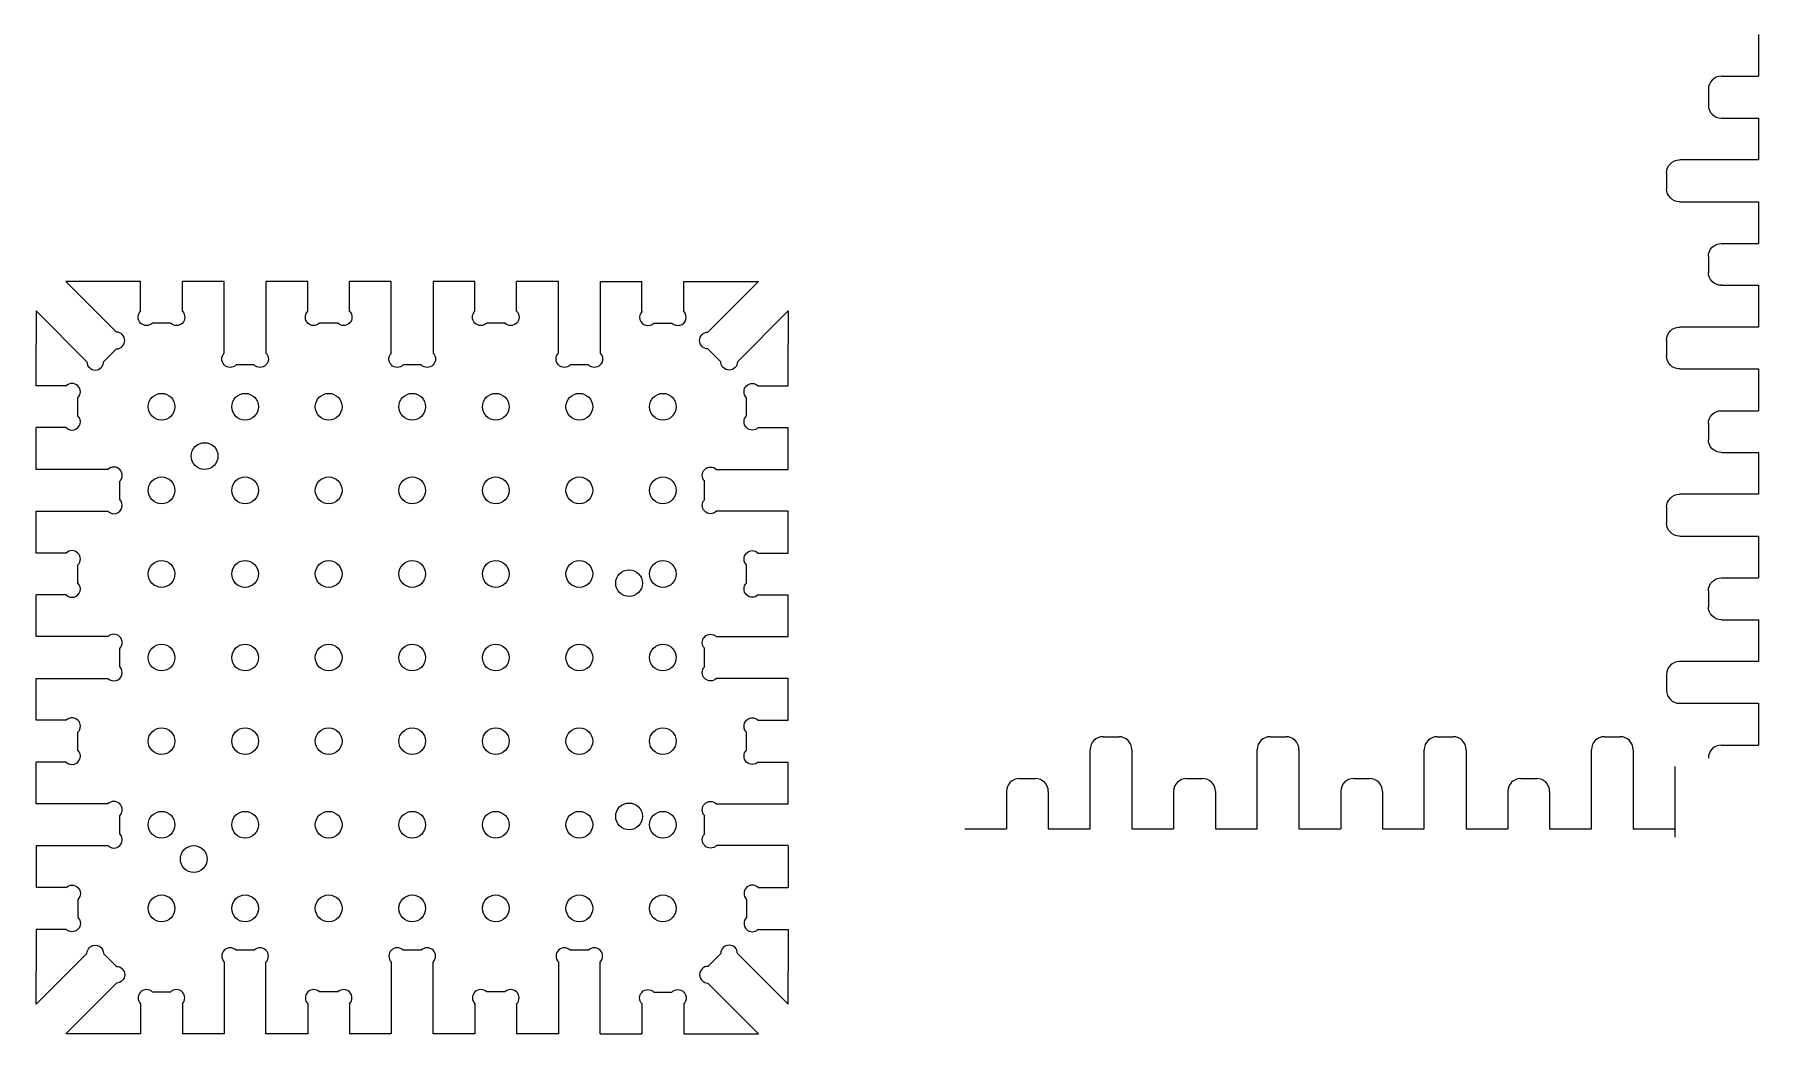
# Model space of a CAD drawing. Header units: millimetres. Extents: x 14 to 220, y 5 to 125.
import ezdxf

# ---------------------------------------------------------------- set-up
doc = ezdxf.new("R2010")
doc.units = ezdxf.units.MM
doc.layers.add('frezer', color=1, linetype='Continuous', lineweight=0, true_color=0xff0000)

# ---------------------------------------------------------------- blocks, each defined once
blk = doc.blocks.new('Connector_canyonl')
at = {"layer": 'frezer'}
for p, q in [((4, 2.5), (-4.59, 2.5)), ((-6, 1.09), (-6, -1.09)), ((-4.59, -2.5), (4, -2.5))]:
    blk.add_line(p, q, dxfattribs=at)
for centre, start, end in [((-5.29, 1.79), 45, 225), ((-5.29, -1.79), 135, 315)]:
    blk.add_arc(centre, 1, start, end, dxfattribs=at)
blk = doc.blocks.new('frez5mm')
at = {"layer": 'frezer'}
for p, q in [((1.09, 5), (-1.09, 5)), ((-2.5, 3.59), (-2.5, 0)), ((2.5, 3.6), (2.5, 0)), ((2.5, 3.59), (2.5, 3.6)), ((-2.5, 0), (-7.5, 0)), ((7.5, 0), (2.5, 0))]:
    blk.add_line(p, q, dxfattribs=at)
for centre, start, end in [((-1.79, 4.29), 45, 225), ((1.79, 4.29), 315, 135)]:
    blk.add_arc(centre, 1, start, end, dxfattribs=at)
blk = doc.blocks.new('frez_angle')
at = {"layer": 'frezer'}
for p, q in [((-4.6, 2.9), (-4.6, -1.06)), ((-1.06, -4.6), (2.9, -4.6))]:
    blk.add_line(p, q, dxfattribs=at)
at = {"layer": 'frezer', "yscale": -1, "rotation": 90.00000000000001}
blk.add_blockref('frez5mm', (-4.6, 10.4), dxfattribs=at)
at = {"layer": 'frezer', "rotation": 225}
blk.add_blockref('Connector_canyonl', (0, 0), dxfattribs=at)
at = {"layer": 'frezer'}
blk.add_blockref('frez5mm', (10.4, -4.6), dxfattribs=at)
blk = doc.blocks.new('roundedConnect')
at = {"layer": 'frezer'}
for p, q in [((1.55, 11), (3.45, 11)), ((0, 0), (0, 9.45)), ((5, 9.45), (5, 0)), ((10, 4.45), (10, 0)), ((11.55, 6), (13.45, 6)), ((15, 4.45), (15, 0)), ((5, 0), (10, 0)), ((15, 0), (20, 0))]:
    blk.add_line(p, q, dxfattribs=at)
for centre, start, end in [((1.55, 9.45), 90, 180), ((3.45, 9.45), 0, 90), ((11.55, 4.45), 90, 180), ((13.45, 4.45), 0, 90)]:
    blk.add_arc(centre, 1.55, start, end, dxfattribs=at)

msp = doc.modelspace()

# ---------------------------------------------------------------- linework, layer by layer
at = {"layer": 'frezer'}
for p, q in [((220, 125), (220, 120)), ((215.55, 120), (220, 120)), ((214, 118.45), (214, 116.55)), ((215.55, 115), (220, 115)), ((220, 115), (220, 110)), ((103.87, 67.97), (103.87, 67.97)), ((220, 50), (210.55, 50)), ((209, 48.45), (209, 46.55)), ((210.55, 45), (220, 45)), ((220, 45), (220, 40)), ((200, 30), (200, 39.45)), ((201.55, 41), (203.45, 41)), ((205, 39.45), (205, 30)), ((215.55, 40), (220, 40)), ((210, 37.45), (210, 29)), ((131.55, 36), (133.45, 36)), ((130, 34.45), (130, 30)), ((135, 34.45), (135, 30)), ((125, 30), (130, 30)), ((135, 30), (140, 30)), ((205, 30), (210, 30))]:
    msp.add_line(p, q, dxfattribs=at)
for centre in [(28.87, 80.47), (38.87, 80.47), (48.87, 80.47), (58.87, 80.47), (68.87, 80.47), (78.87, 80.47), (88.87, 80.47), (34.02, 74.57), (28.87, 70.47), (38.87, 70.47), (48.87, 70.47), (58.87, 70.47), (68.87, 70.47), (78.87, 70.47), (88.87, 70.47), (28.87, 60.47), (38.87, 60.47), (48.87, 60.47), (58.87, 60.47), (68.87, 60.47), (78.87, 60.47), (88.87, 60.47), (84.82, 59.37), (28.87, 50.47), (38.87, 50.47), (48.87, 50.47), (58.87, 50.47), (68.87, 50.47), (78.87, 50.47), (88.87, 50.47), (28.87, 40.47), (38.87, 40.47), (48.87, 40.47), (58.87, 40.47), (68.87, 40.47), (78.87, 40.47), (88.87, 40.47), (84.82, 31.47), (28.87, 30.47), (38.87, 30.47), (48.87, 30.47), (58.87, 30.47), (68.87, 30.47), (78.87, 30.47), (88.87, 30.47), (32.72, 26.37), (28.87, 20.47), (38.87, 20.47), (48.87, 20.47), (58.87, 20.47), (68.87, 20.47), (78.87, 20.47), (88.87, 20.47)]:
    msp.add_circle(centre, 1.6, dxfattribs=at)
for centre, start, end in [((215.55, 118.45), 90, 180), ((215.55, 116.55), 180, 270), ((210.55, 48.45), 90, 180), ((210.55, 46.55), 180, 270), ((201.55, 39.45), 90, 180), ((203.45, 39.45), 0, 90), ((215.55, 38.45), 90, 180), ((131.55, 34.45), 90, 180), ((133.45, 34.45), 0, 90)]:
    msp.add_arc(centre, 1.55, start, end, dxfattribs=at)

# ---------------------------------------------------------------- block references
at = {"layer": 'frezer', "yscale": -1}
for name, p, rotation in [('roundedConnect', (220, 110), 270), ('Connector_canyonl', (38.87, 91.47), 90), ('Connector_canyonl', (38.87, 91.47), 90), ('Connector_canyonl', (58.87, 91.47), 90), ('Connector_canyonl', (58.87, 91.47), 90), ('Connector_canyonl', (78.87, 91.47), 90), ('Connector_canyonl', (78.87, 91.47), 90), ('frez_angle', (99.27, 90.87), 270), ('roundedConnect', (220, 90), 270), ('roundedConnect', (220, 70), 270), ('frez5mm', (103.87, 60.47), 270), ('frez5mm', (103.87, 40.47), 270), ('frez_angle', (18.46, 10.06), 90.00000000000001)]:
    msp.add_blockref(name, p, dxfattribs=dict(at, rotation=rotation))
at = {"layer": 'frezer'}
for name, p, rotation in [('frez_angle', (18.46, 90.87), 270), ('Connector_canyonl', (17.87, 70.47), 180), ('Connector_canyonl', (17.87, 70.47), 180), ('frez5mm', (13.87, 60.47), 270), ('Connector_canyonl', (17.87, 50.47), 180), ('Connector_canyonl', (17.87, 50.47), 180), ('frez5mm', (13.87, 40.47), 270), ('Connector_canyonl', (17.87, 30.47), 180), ('Connector_canyonl', (17.87, 30.47), 180), ('frez_angle', (99.27, 10.06), 90.00000000000001), ('Connector_canyonl', (38.87, 9.47), 270), ('Connector_canyonl', (38.87, 9.47), 270), ('Connector_canyonl', (58.87, 9.47), 270), ('Connector_canyonl', (58.87, 9.47), 270), ('Connector_canyonl', (78.87, 9.47), 270), ('Connector_canyonl', (78.87, 9.47), 270)]:
    msp.add_blockref(name, p, dxfattribs=dict(at, rotation=rotation))
at = {"layer": 'frezer', "yscale": -1}
for name, p in [('frez5mm', (48.87, 95.47)), ('frez5mm', (68.87, 95.47)), ('Connector_canyonl', (99.87, 70.47)), ('Connector_canyonl', (99.87, 70.47)), ('Connector_canyonl', (99.87, 50.47)), ('Connector_canyonl', (99.87, 50.47)), ('Connector_canyonl', (99.87, 30.47)), ('Connector_canyonl', (99.87, 30.47))]:
    msp.add_blockref(name, p, dxfattribs=at)
at = {"layer": 'frezer'}
for name, p in [('roundedConnect', (140, 30)), ('roundedConnect', (160, 30)), ('roundedConnect', (180, 30)), ('frez5mm', (48.87, 5.47)), ('frez5mm', (68.87, 5.47))]:
    msp.add_blockref(name, p, dxfattribs=at)

doc.saveas('drawing.dxf')
